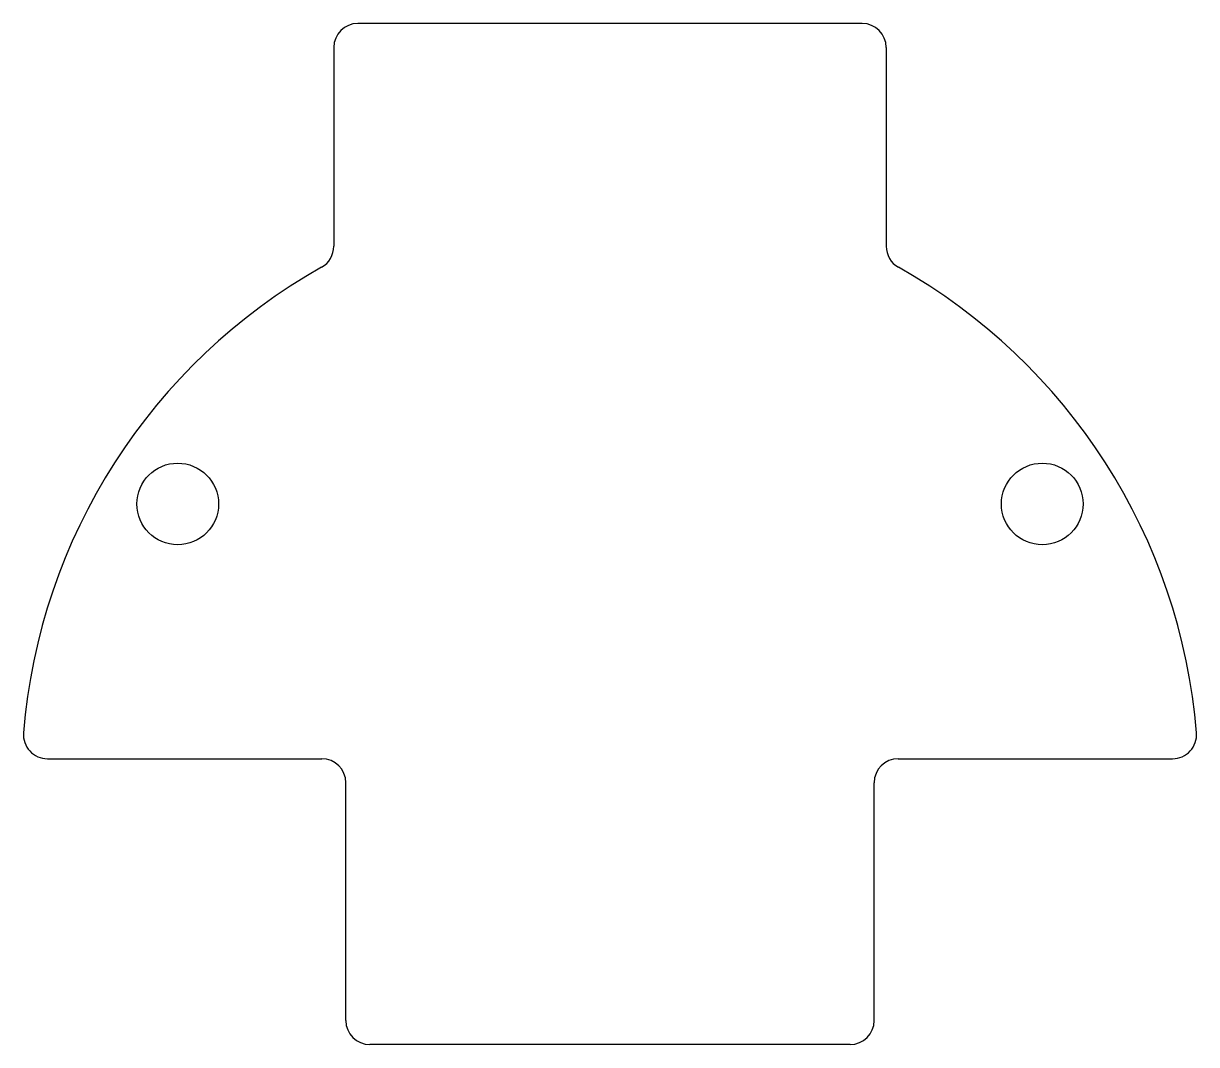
# Model space of a CAD drawing. Extents: x -24.4 to 24.4, y -11 to 31.5.
import ezdxf

# ---------------------------------------------------------------- set-up
doc = ezdxf.new("R2010")
doc.units = 0
doc.header["$MEASUREMENT"] = 0
doc.layers.add('VISIBLE', color=7, linetype='CONTINUOUS')

msp = doc.modelspace()

# ---------------------------------------------------------------- linework, layer by layer
at = {"layer": 'VISIBLE'}
for p, q in [((10.5, 31.5), (-10.5, 31.5)), ((-11.5, 30.5), (-11.5, 22.226)), ((11.5, 30.5), (11.5, 22.226)), ((-23.423, 0.896), (-12, 0.896)), ((12, 0.896), (23.423, 0.896)), ((-11, -10), (-11, -0.104)), ((11, -10), (11, -0.104)), ((10, -11), (-10, -11))]:
    msp.add_line(p, q, dxfattribs=at)
for centre in [(-18, 11.5), (18, 11.5)]:
    msp.add_circle(centre, 1.7, dxfattribs=at)
for centre, radius, start, end in [((-10.5, 30.5), 1, 90, 180), ((10.5, 30.5), 1, 0, 90), ((-12.5, 22.226), 1, 299.3535, 0), ((12.5, 22.226), 1, 180, 240.6465), ((0, 0), 24.5, 119.3535, 175.3733), ((0, 0), 24.5, 4.6267, 60.6465), ((-23.423, 1.896), 1, 175.3733, 270), ((23.423, 1.896), 1, 270, 4.6267), ((-12, -0.104), 1, 0, 90), ((12, -0.104), 1, 90, 180), ((-10, -10), 1, 180, 270), ((10, -10), 1, 270, 0)]:
    msp.add_arc(centre, radius, start, end, dxfattribs=at)

doc.saveas('drawing.dxf')
